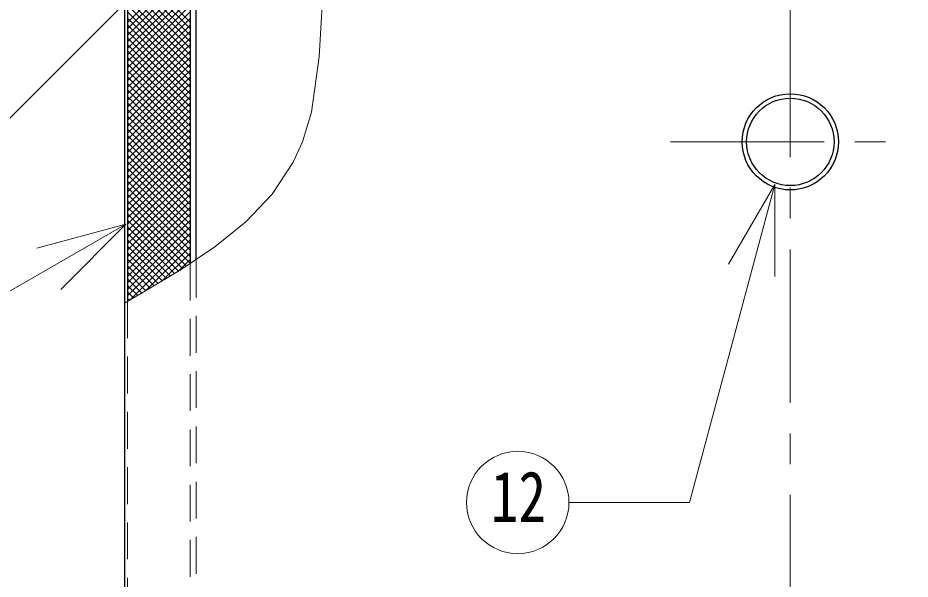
# Model space of a CAD drawing. Units: millimetres at full size, sheet at 1:15; details may follow other scales. Extents: x -3184 to 2891, y -2037 to 2178.
# Drawn here: x -2523.8 to -2088.2, y -590.8 to -316.5 of the extents above; entities that cross this region are included whole.
import ezdxf
from ezdxf.enums import TextEntityAlignment as Align

# ---------------------------------------------------------------- set-up
doc = ezdxf.new("R2010")
doc.units = ezdxf.units.MM
doc.header["$LTSCALE"] = 15
doc.linetypes.add('CHAIN1', pattern=[8, 5, -1, 1, -1])
doc.linetypes.add('DASHED1', pattern=[1.8, 1.2, -0.6])
doc.layers.add('0-0', color=7, linetype='Continuous', lineweight=18)
doc.styles.add('ＭＳ ゴシック', font='')
doc.styles.get('ＭＳ ゴシック').set_extended_font_data('MS Gothic')

msp = doc.modelspace()

# ---------------------------------------------------------------- linework, layer by layer
at = {"layer": '0-0', "color": 4, "linetype": 'CHAIN1', "lineweight": 9}
for p, q in [((-2146.7, -69.63), (-2146.7, -1162.13)), ((-2205.2, -377.13), (-2088.2, -377.13))]:
    msp.add_line(p, q, dxfattribs=at)
at = {"layer": '0-0', "color": 5, "lineweight": 25}
for p, q in [((-2436.7, -434.57), (-2436.7, -160.13)), ((-2471.7, -161.63), (-2471.7, -1082.63)), ((-2470.2, -162.38), (-2470.2, -455.04)), ((-2439.7, -161.63), (-2439.7, -436.59))]:
    msp.add_line(p, q, dxfattribs=at)
at = {"layer": '0-0'}
for p, q in [((-2439.57, -277.34), (-2558.56, -396.33)), ((-2154.33, -397.95), (-2195.95, -553.3)), ((-2154.33, -397.95), (-2176.83, -436.92)), ((-2154.33, -397.95), (-2154.33, -442.95)), ((-2471.05, -417.37), (-2593.62, -488.13)), ((-2471.05, -417.37), (-2514.52, -429.02)), ((-2471.05, -417.37), (-2502.87, -449.19)), ((-2254.75, -553.3), (-2195.95, -553.3))]:
    msp.add_line(p, q, dxfattribs=at)
at = {"layer": '0-0', "color": 4, "lineweight": 9}
for p, q in [((-2470.2, -288.13), (-2439.7, -318.63)), ((-2470.2, -318.74), (-2439.7, -288.24)), ((-2470.2, -291.31), (-2439.7, -321.81)), ((-2470.2, -321.92), (-2439.7, -291.42)), ((-2470.2, -294.49), (-2439.7, -324.99)), ((-2470.2, -325.1), (-2439.7, -294.6)), ((-2470.2, -297.67), (-2439.7, -328.17)), ((-2470.2, -328.28), (-2439.7, -297.78)), ((-2470.2, -300.86), (-2439.7, -331.36)), ((-2470.2, -331.46), (-2439.7, -300.96)), ((-2470.2, -304.04), (-2439.7, -334.54)), ((-2470.2, -334.65), (-2439.7, -304.15)), ((-2470.2, -307.22), (-2439.7, -337.72)), ((-2470.2, -337.83), (-2439.7, -307.33)), ((-2470.2, -310.4), (-2439.7, -340.9)), ((-2470.2, -341.01), (-2439.7, -310.51)), ((-2470.2, -313.58), (-2439.7, -344.08)), ((-2470.2, -344.19), (-2439.7, -313.69)), ((-2470.2, -316.77), (-2439.7, -347.27)), ((-2470.2, -347.37), (-2439.7, -316.87)), ((-2470.2, -319.95), (-2439.7, -350.45)), ((-2470.2, -350.56), (-2439.7, -320.06)), ((-2470.2, -323.13), (-2439.7, -353.63)), ((-2470.2, -353.74), (-2439.7, -323.24)), ((-2470.2, -326.31), (-2439.7, -356.81)), ((-2470.2, -356.92), (-2439.7, -326.42)), ((-2470.2, -329.49), (-2439.7, -359.99)), ((-2470.2, -360.1), (-2439.7, -329.6)), ((-2470.2, -332.68), (-2439.7, -363.18)), ((-2470.2, -363.28), (-2439.7, -332.78)), ((-2470.2, -335.86), (-2439.7, -366.36)), ((-2470.2, -366.47), (-2439.7, -335.97)), ((-2470.2, -339.04), (-2439.7, -369.54)), ((-2470.2, -369.65), (-2439.7, -339.15)), ((-2470.2, -342.22), (-2439.7, -372.72)), ((-2470.2, -372.83), (-2439.7, -342.33)), ((-2470.2, -345.4), (-2439.7, -375.9)), ((-2470.2, -376.01), (-2439.7, -345.51)), ((-2470.2, -348.59), (-2439.7, -379.09)), ((-2470.2, -379.19), (-2439.7, -348.69)), ((-2470.2, -351.77), (-2439.7, -382.27)), ((-2470.2, -382.38), (-2439.7, -351.88)), ((-2470.2, -354.95), (-2439.7, -385.45)), ((-2470.2, -385.56), (-2439.7, -355.06)), ((-2470.2, -358.13), (-2439.7, -388.63)), ((-2470.2, -388.74), (-2439.7, -358.24)), ((-2470.2, -361.31), (-2439.7, -391.81)), ((-2470.2, -391.92), (-2439.7, -361.42)), ((-2470.2, -364.5), (-2439.7, -395)), ((-2470.2, -395.1), (-2439.7, -364.6)), ((-2470.2, -367.68), (-2439.7, -398.18)), ((-2470.2, -398.29), (-2439.7, -367.79)), ((-2470.2, -370.86), (-2439.7, -401.36)), ((-2470.2, -401.47), (-2439.7, -370.97)), ((-2470.2, -374.04), (-2439.7, -404.54)), ((-2470.2, -404.65), (-2439.7, -374.15)), ((-2470.2, -377.22), (-2439.7, -407.72)), ((-2470.2, -407.83), (-2439.7, -377.33)), ((-2470.2, -380.41), (-2439.7, -410.91)), ((-2470.2, -411.01), (-2439.7, -380.51)), ((-2470.2, -383.59), (-2439.7, -414.09)), ((-2470.2, -414.2), (-2439.7, -383.7)), ((-2470.2, -386.77), (-2439.7, -417.27)), ((-2470.2, -417.38), (-2439.7, -386.88)), ((-2470.2, -389.95), (-2439.7, -420.45)), ((-2470.2, -420.56), (-2439.7, -390.06)), ((-2470.2, -393.13), (-2439.7, -423.63)), ((-2470.2, -423.74), (-2439.7, -393.24)), ((-2470.2, -396.32), (-2439.7, -426.82)), ((-2470.2, -426.92), (-2439.7, -396.42)), ((-2470.2, -399.5), (-2439.7, -430)), ((-2470.2, -430.11), (-2439.7, -399.61)), ((-2470.2, -402.68), (-2439.7, -433.18)), ((-2470.2, -433.29), (-2439.7, -402.79)), ((-2470.2, -405.86), (-2439.7, -436.36)), ((-2470.2, -436.47), (-2439.7, -405.97)), ((-2470.2, -409.04), (-2441.47, -437.78)), ((-2470.2, -439.65), (-2439.7, -409.15)), ((-2470.2, -412.23), (-2443.37, -439.06)), ((-2470.2, -442.83), (-2439.7, -412.33)), ((-2470.2, -415.41), (-2445.32, -440.29)), ((-2470.2, -446.02), (-2439.7, -415.52)), ((-2470.2, -418.59), (-2447.31, -441.48)), ((-2470.2, -449.2), (-2439.7, -418.7)), ((-2470.2, -421.77), (-2449.3, -442.68)), ((-2470.2, -452.38), (-2439.7, -421.88)), ((-2470.2, -424.95), (-2451.28, -443.87)), ((-2468.96, -454.32), (-2439.7, -425.06)), ((-2470.2, -428.14), (-2453.27, -445.07)), ((-2461.43, -449.98), (-2439.7, -428.24)), ((-2470.2, -431.32), (-2455.26, -446.26)), ((-2470.2, -434.5), (-2457.24, -447.46)), ((-2453.45, -445.18), (-2439.7, -431.43)), ((-2445.47, -440.38), (-2439.7, -434.61)), ((-2470.2, -437.68), (-2459.23, -448.65)), ((-2470.2, -440.86), (-2461.22, -449.85)), ((-2470.2, -444.05), (-2463.23, -451.01)), ((-2470.2, -447.23), (-2465.25, -452.18)), ((-2470.2, -450.41), (-2467.27, -453.34)), ((-2470.2, -453.59), (-2469.29, -454.51))]:
    msp.add_line(p, q, dxfattribs=at)
at = {"layer": '0-0', "linetype": 'DASHED1'}
for p, q in [((-2436.7, -1047.13), (-2436.7, -434.57)), ((-2439.7, -436.59), (-2439.7, -1050.13)), ((-2470.2, -455.04), (-2470.2, -1081.88))]:
    msp.add_line(p, q, dxfattribs=at)
at = {"layer": '0-0'}
msp.add_lwpolyline([(-2375.14, -307.37), (-2376.64, -335.64), (-2380.51, -362.69), (-2384.77, -377.05), (-2389.31, -387.08), (-2399.62, -402.6), (-2412.56, -416.24), (-2427.56, -428.41), (-2444.04, -439.52), (-2461.43, -449.97), (-2471.7, -455.9)], dxfattribs=at)
at = {"layer": '0-0', "color": 5, "lineweight": 25}
for radius in [23.5, 21.35]:
    msp.add_circle((-2146.7, -377.13), radius, dxfattribs=at)
at = {"layer": '0-0'}
msp.add_circle((-2279.75, -553.3), 25, dxfattribs=at)

# ---------------------------------------------------------------- texts
at = {"layer": '0-0', "style": 'ＭＳ ゴシック', "width": 0.8}
msp.add_text('12', height=24.74, dxfattribs=at).set_placement((-2292.87, -570.18), align=Align.BOTTOM_LEFT)

doc.saveas('drawing.dxf')
